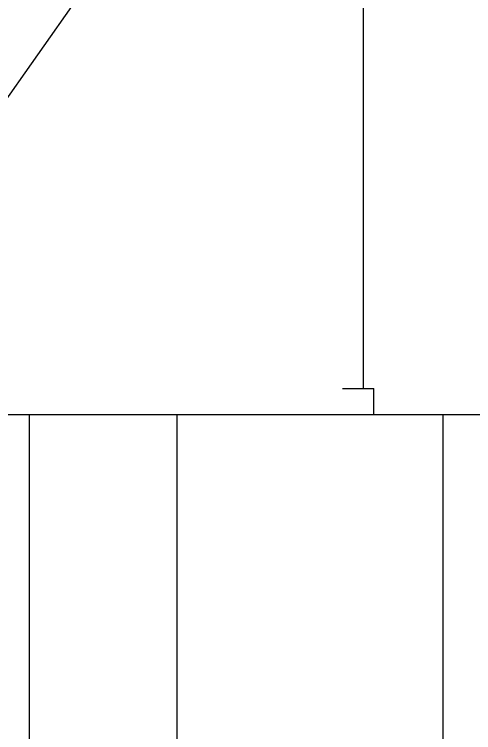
# Model space of a CAD drawing. Extents: x 69728788 to 150676229, y 20333219 to 43663798.
# Drawn here: x 75264217 to 75264585, y 20698937 to 20699513 of the extents above; entities that cross this region are included whole.
import ezdxf

# ---------------------------------------------------------------- set-up
doc = ezdxf.new("R2010")
doc.units = 0
doc.header["$LTSCALE"] = 1000
doc.header["$MEASUREMENT"] = 0
doc.layers.get('0').update_dxf_attribs({"linetype": 'CONTINUOUS'})
doc.dimstyles.get("Standard").update_dxf_attribs({"dimtxt": 0.18, "dimasz": 0.18, "dimexe": 0.18, "dimexo": 0.0625, "dimgap": 0.09, "dimtad": 0, "dimtih": 1, "dimtoh": 1, "dimdec": 4, "dimzin": 0, "dimdsep": 46, "dimtxsty": 'Standard', "dimcen": 0.09, "dimadec": 0, "dimazin": 0, "dimtfac": 1, "dimtdec": 4, "dimtofl": 0, "dimtmove": 0, "dimatfit": 3, "dimfxl": 1, "dimtolj": 1, "dimtzin": 0, "dimarcsym": 0})

# ---------------------------------------------------------------- blocks, each defined once
blk = doc.blocks.new('gfhhrryyfd')
at = {"linetype": 'Continuous'}
for p, q in [((3695551.17, -1750964.88), (3695551.17, -1749863.61)), ((3695534.44, -1750964.88), (3695559.53, -1750964.88)), ((3695559.53, -1750985.79), (3695559.53, -1750964.88)), ((3695245.9, -1750985.79), (3695714.26, -1750985.79)), ((3695283.53, -1751320.33), (3695283.53, -1750985.79)), ((3695401.81, -1751320.33), (3695401.81, -1750985.79)), ((3695615.08, -1751320.33), (3695615.08, -1750985.79))]:
    blk.add_line(p, q, dxfattribs=at)
blk.add_leader([(3695116.26, -1750943.97), (3695847.91, -1749904.8)], dimstyle='Standard', override={"dimgap": 20, "dimtad": 0})

msp = doc.modelspace()

# ---------------------------------------------------------------- block references
at = {"lineweight": -3, "xscale": 0.9999959468841553, "yscale": 0.9999959506094456, "zscale": 0.9999959495959999}
msp.add_blockref('gfhhrryyfd', (71568960.34, 22450171.07), dxfattribs=at)

doc.saveas('drawing.dxf')
